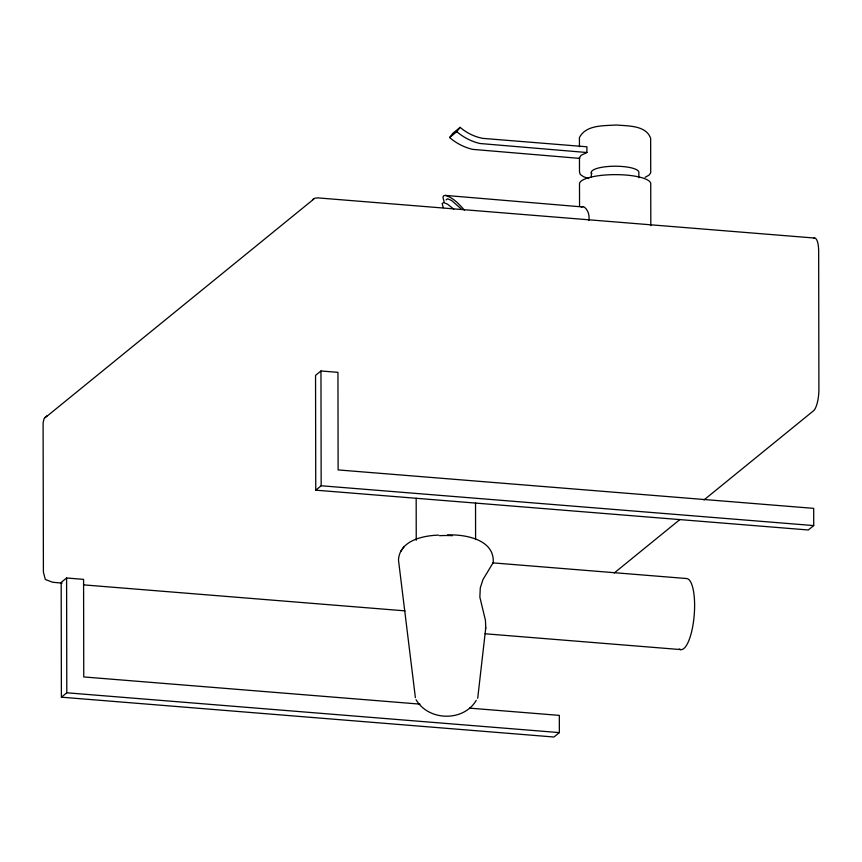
<?xml version="1.0" encoding="UTF-8"?>
<svg xmlns="http://www.w3.org/2000/svg" width="862" height="862" viewBox="0 0 862 862"><rect width="100%" height="100%" fill="white"/><g stroke="black" fill="none" stroke-linecap="round" stroke-linejoin="round"><path stroke-width="1.29" d="M588.875 220.435C589.683 215.575 588.25 210.263 584.382 207.095L445.266 195.394L443.618 195.814L442.939 197.29L444.145 201.88M477.699 698.285L485.769 627.859L485.435 620.349L479.865 597.15L480.285 587.938L482.968 579.576L492.396 563.942M493.161 563.285C495.327 539.515 465.394 534.3 447.529 534.903M485.446 628.797L485.769 627.859M446.139 199.919L447.55 198.766L451.591 200.469L461.008 208.701M438.596 535.119C422.908 535.593 399.677 540.506 398.47 559.923L415.387 697.627M579.458 157.66L581.107 155.279L586.914 152.52L586.914 146.788L482.795 138.373A46.839 43.1 50.9 0 1 460.136 127.35L452.916 133.222L449.598 137.543L451.365 138.997A52.744 48.531 50.9 0 0 472.71 149.374L579.706 158.392L579.458 157.66L579.49 172.001L580.266 174.404L583.423 176.667L588.746 178.628M400.841 551.335L402.134 549.471M402.92 548.329L404.149 546.551M476.255 700.364C463.54 722 428.543 721.192 416.077 699.728M449.598 137.543L456.817 131.671L460.136 127.35M814.622 238.052L317.669 197.872L314.878 198.195L44.124 418.544L43.1 422.789L43.402 572.185L45.341 579.501L52.614 582.249L62.086 583.132M419.999 704.125L83.754 676.939L83.582 579.372L66.6 577.993L61.18 582.4L61.385 697.186L553.943 737.01L559.352 732.603L559.319 715.385L469.564 708.133M320.966 370.972L315.546 375.369L315.751 490.166L808.308 529.979L813.717 525.583L813.685 508.364L338.119 469.919L337.947 372.341L320.966 370.972L321.16 485.759L315.751 490.166M61.385 697.186L66.794 692.789L559.352 732.603M614.25 572.971L679.978 519.474M703.974 499.949L813.523 410.786A17.822 5.237 -85.4 0 0 818.9 389.161L818.663 251.413A17.822 5.237 -85.4 0 0 813.922 238.171M45.061 417.402L47.259 415.613M312.486 199.736L313.628 198.82M645.11 177.313L649.064 175.126L650.713 172.745L650.648 138.308C646.069 125.055 627.525 126.111 616.405 124.99C604.197 125.927 586.085 124.527 579.426 137.564L579.447 146.702M581.193 206.934L582.841 206.514M586.914 152.52L479.918 143.501A52.744 48.531 50.9 0 1 458.573 133.125L456.817 131.671M321.16 485.759L813.717 525.583M492.762 562.864L686.54 578.531A35.654 10.473 -85.4 0 1 693.985 617.58A35.654 10.473 -85.4 0 1 679.278 649.011M83.517 584.867L404.989 610.856M485.112 633.775L681.055 649.614M445.266 195.394C453.25 197.517 459.08 204.186 464.413 210.123M453.757 209.121L447.593 204.208L443.553 202.505L442.141 203.647L443.337 207.667M650.81 225.639L650.735 184.231A35.654 9.223 -0.1 0 0 616.783 174.641A35.654 9.223 -0.1 0 0 579.501 183.487L579.544 205.953M638.85 177.723L638.839 172.626A23.77 6.153 -0.1 0 0 613.097 166.247A23.77 6.153 -0.1 0 0 591.882 173.725M591.354 172.131L591.364 177.227M475.533 502.837L475.598 539.569M416.174 498.279L416.238 540.258M66.6 577.993L66.794 692.789M439.577 535.69A29.707 7.693 -0.1 0 1 452.453 535.679"/></g></svg>
